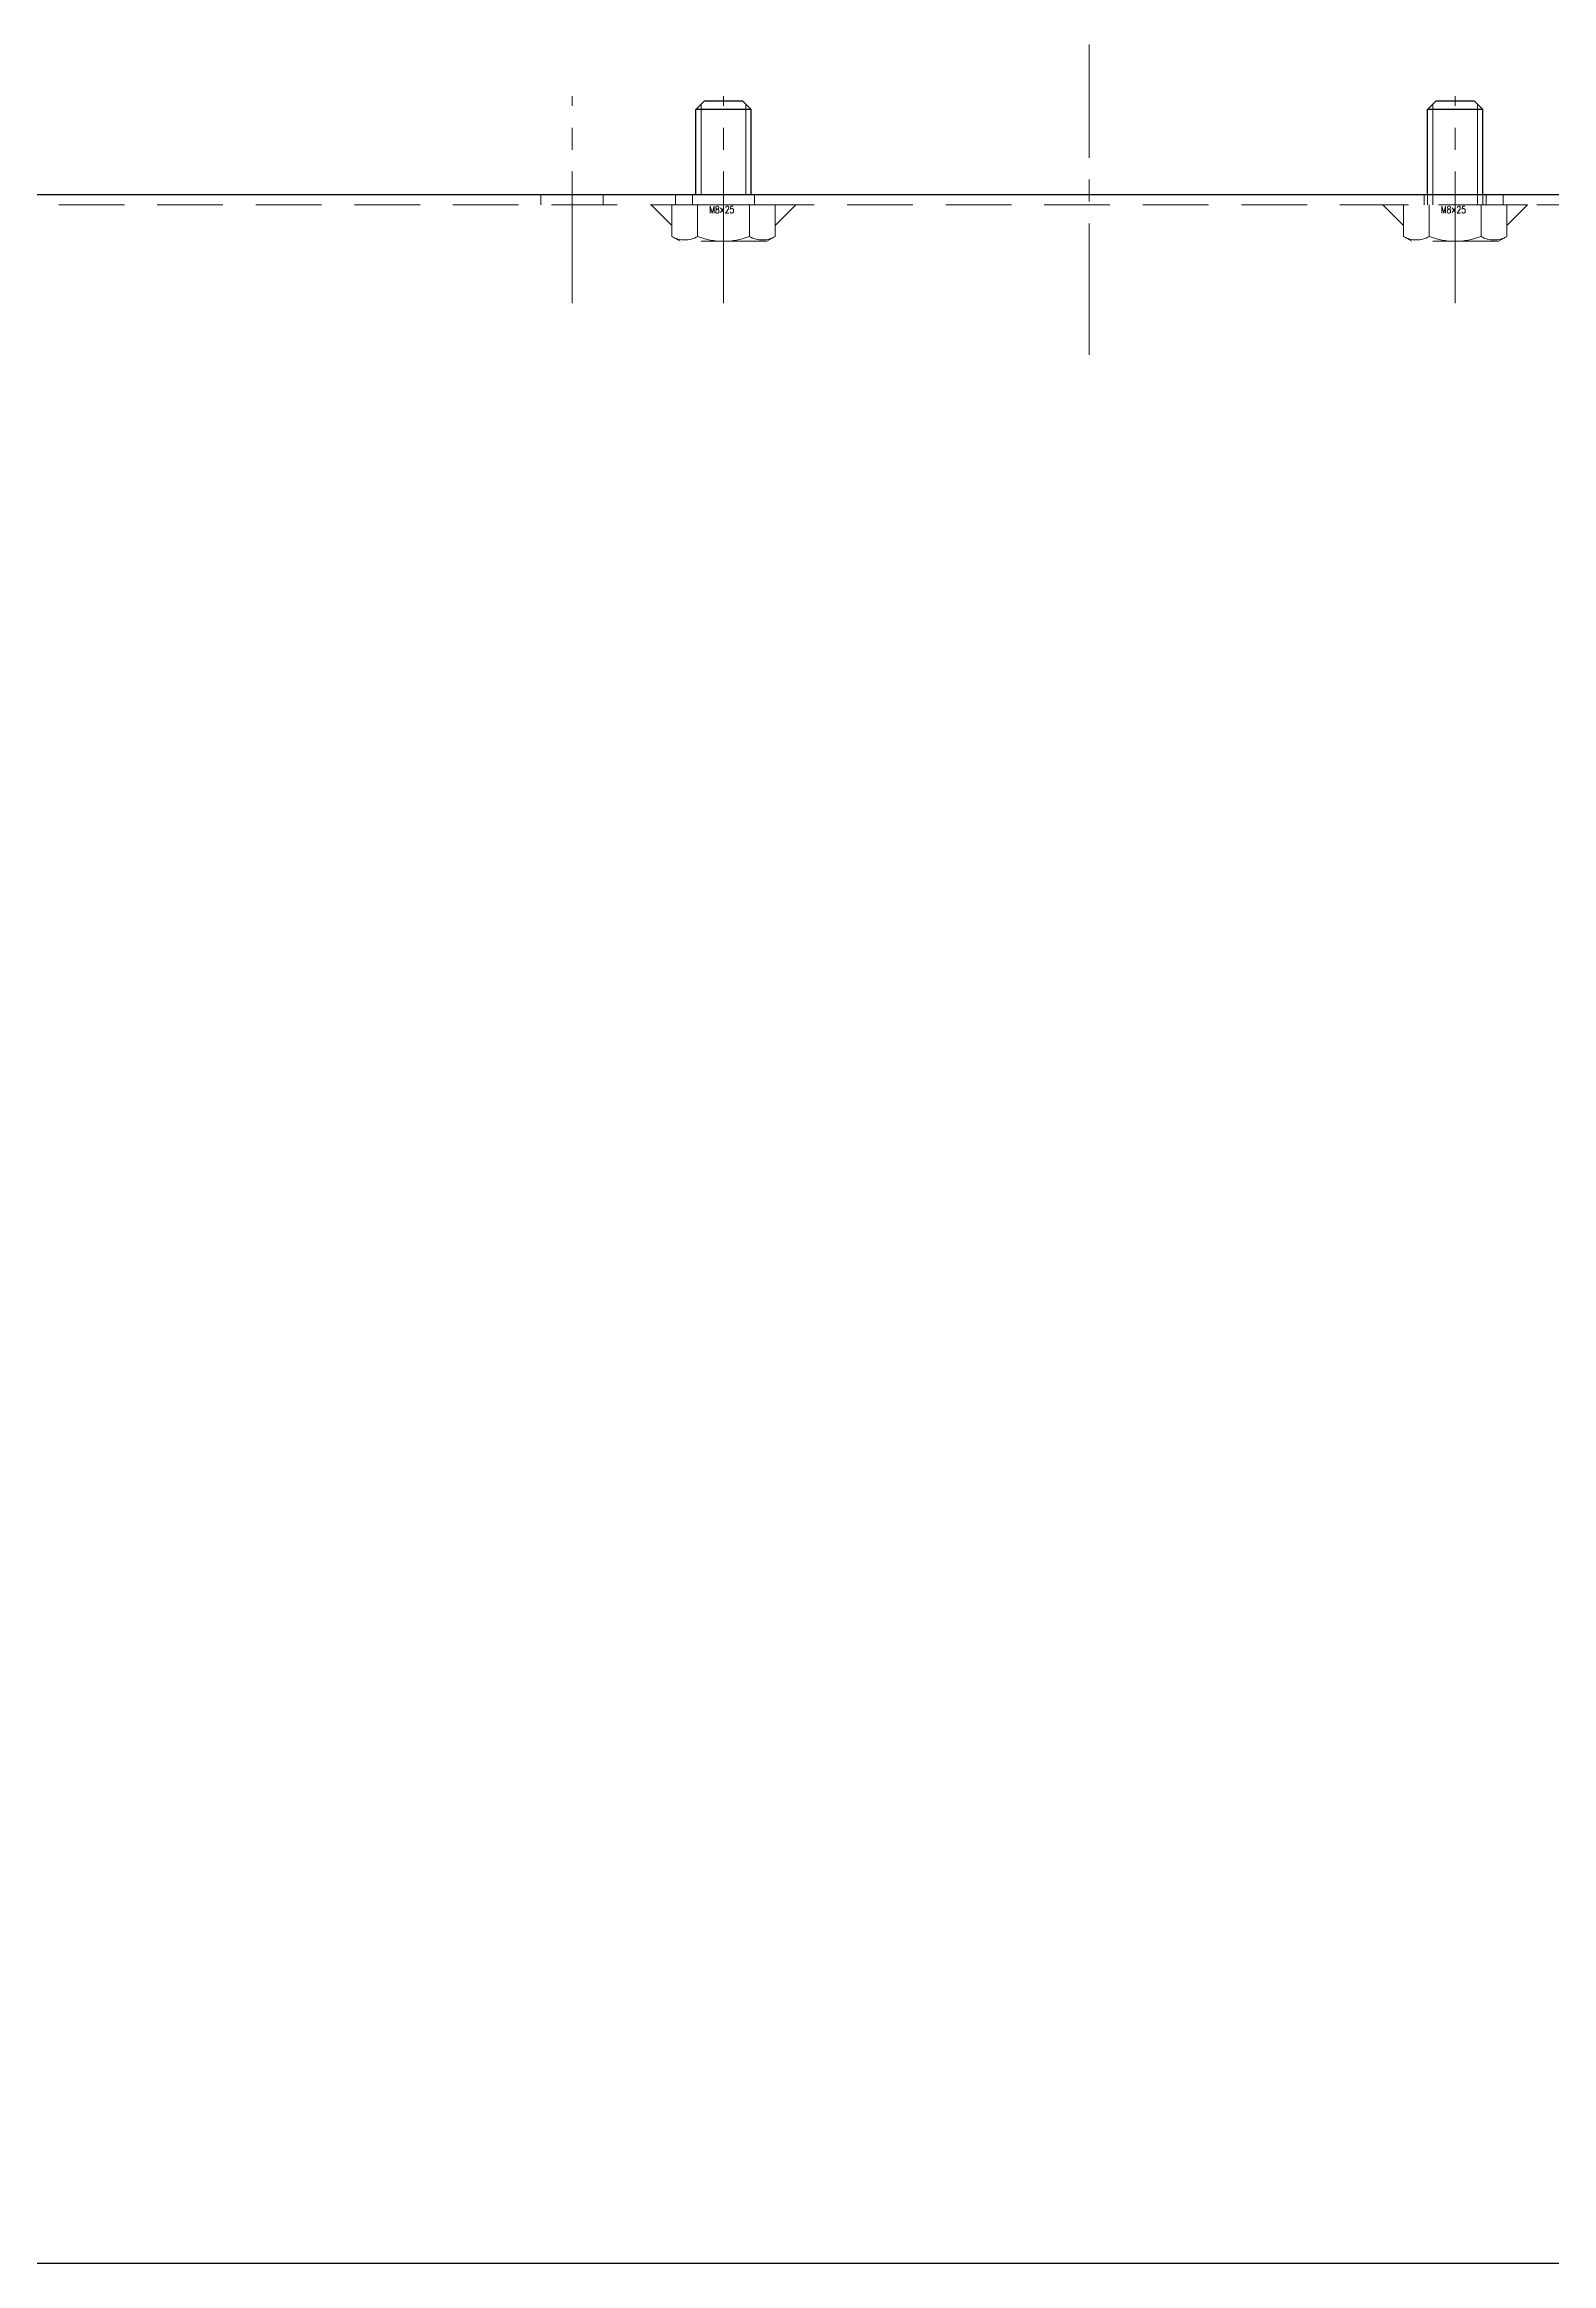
# Model space of a CAD drawing. Header units: millimetres. Extents: x 0 to 51411, y 0 to 16902.
# Drawn here: x 1664.2 to 1882.7, y 14510.3 to 14832 of the extents above; entities that cross this region are included whole.
import ezdxf

# ---------------------------------------------------------------- set-up
doc = ezdxf.new("R2010")
doc.units = ezdxf.units.MM
doc.linetypes.add('CENTER2', pattern=[28.575, 19.05, -3.175, 3.175, -3.175])
doc.linetypes.add('HIDDEN2', pattern=[4.7625, 3.175, -1.5875])
for name, color, linetype, lineweight in [('01_外形線', 7, 'Continuous', 25), ('02_細線', 5, 'Continuous', 13), ('03_かくれ線', 6, 'HIDDEN2', 13), ('04_中心線', 1, 'CENTER2', 9)]:
    doc.layers.add(name, color=color, linetype=linetype, lineweight=lineweight)
doc.layers.add('10_補助線', color=8, linetype='Continuous', lineweight=13, plot=False)
doc.styles.add('寸法用', font='simplex.shx', dxfattribs={"width": 0.8, "bigfont": '@extfont2.shx'})

msp = doc.modelspace()

# ---------------------------------------------------------------- linework, layer by layer
at = {"layer": '01_外形線', "color": 4}
for p, q in [((1758.664, 14822.577), (1759.864, 14823.777)), ((1765.464, 14823.777), (1759.864, 14823.777)), ((1766.664, 14822.577), (1765.464, 14823.777)), ((1864.73, 14822.577), (1865.93, 14823.777)), ((1871.53, 14823.777), (1865.93, 14823.777)), ((1872.73, 14822.577), (1871.53, 14823.777)), ((1766.664, 14822.577), (1758.664, 14822.577)), ((1758.664, 14810.277), (1758.664, 14822.577)), ((1766.664, 14810.277), (1766.664, 14822.577)), ((1872.73, 14822.577), (1864.73, 14822.577)), ((1864.73, 14810.277), (1864.73, 14822.577)), ((1872.73, 14810.277), (1872.73, 14822.577))]:
    msp.add_line(p, q, dxfattribs=at)
msp.add_lwpolyline([(2025.697, 14515.277), (2025.697, 14555.277, 0.4142136), (2020.697, 14560.277), (1950.697, 14560.277, 0.4142136), (1945.697, 14555.277), (1945.697, 14515.277, -0.4142136), (1940.697, 14510.277), (1537.697, 14510.277), (1537.697, 14810.277), (2002.868, 14810.277), (2202.818, 14610.328, -0.1989124), (2203.697, 14608.206), (2203.697, 14510.277), (2030.697, 14510.277, -0.4142136)], format="xyb", close=True, dxfattribs=at)
at = {"layer": '02_細線', "color": 4}
for p, q in [((1759.414, 14810.277), (1759.414, 14823.327)), ((1765.914, 14810.277), (1765.914, 14823.327)), ((1865.48, 14810.277), (1865.48, 14823.327)), ((1871.98, 14810.277), (1871.98, 14823.327))]:
    msp.add_line(p, q, dxfattribs=at)
at = {"layer": '03_かくれ線', "color": 4, "ltscale": 3}
for p, q in [((1736.197, 14808.777), (1736.197, 14810.277)), ((1745.197, 14808.777), (1745.197, 14810.277)), ((1755.697, 14808.777), (1755.697, 14810.277)), ((1758.164, 14808.777), (1758.164, 14810.277)), ((1767.164, 14808.777), (1767.164, 14810.277)), ((1864.23, 14808.777), (1864.23, 14810.277)), ((1873.23, 14808.777), (1873.23, 14810.277)), ((1875.697, 14808.777), (1875.697, 14810.277)), ((1537.697, 14808.777), (2004.368, 14808.777)), ((1755.158, 14808.777), (1755.158, 14804.173)), ((1770.169, 14808.777), (1755.158, 14808.777)), ((1758.911, 14808.777), (1758.911, 14804.173)), ((1766.417, 14808.777), (1766.417, 14804.173)), ((1770.169, 14808.777), (1770.169, 14804.173)), ((1861.224, 14808.777), (1861.224, 14804.173)), ((1876.235, 14808.777), (1861.224, 14808.777)), ((1864.977, 14808.777), (1864.977, 14804.173)), ((1872.483, 14808.777), (1872.483, 14804.173)), ((1876.235, 14808.777), (1876.235, 14804.173)), ((1755.158, 14804.173), (1756.364, 14803.477)), ((1770.169, 14804.173), (1768.964, 14803.477)), ((1861.224, 14804.173), (1862.43, 14803.477)), ((1876.235, 14804.173), (1875.03, 14803.477)), ((1768.964, 14803.477), (1756.364, 14803.477)), ((1875.03, 14803.477), (1862.43, 14803.477))]:
    msp.add_line(p, q, dxfattribs=at)
at = {"layer": '03_かくれ線', "color": 4}
for p, q in [((1864.73, 14808.777), (1864.73, 14810.277)), ((1865.48, 14808.777), (1865.48, 14810.277)), ((1871.98, 14808.777), (1871.98, 14810.277)), ((1872.73, 14808.777), (1872.73, 14810.277))]:
    msp.add_line(p, q, dxfattribs=at)
at = {"layer": '03_かくれ線', "color": 4, "ltscale": 3}
for points in [[(1755.158, 14805.777), (1755.158, 14808.777), (1752.158, 14808.777), (1755.158, 14805.777)], [(1770.169, 14805.777), (1770.169, 14808.777), (1773.169, 14808.777), (1770.169, 14805.777)], [(1861.224, 14805.777), (1861.224, 14808.777), (1858.224, 14808.777), (1861.224, 14805.777)], [(1876.235, 14805.777), (1876.235, 14808.777), (1879.235, 14808.777), (1876.235, 14805.777)]]:
    msp.add_lwpolyline(points, dxfattribs=at)
for centre, radius, start, end in [((1757.035, 14807.423), 3.753, 240.00001, 299.99999), ((1762.664, 14813.942), 10.465, 248.98558, 291.01442), ((1768.293, 14807.423), 3.753, 240.00001, 299.99999), ((1863.101, 14807.423), 3.753, 240.00001, 299.99999), ((1868.73, 14813.942), 10.465, 248.98558, 291.01442), ((1874.359, 14807.423), 3.753, 240.00001, 299.99999)]:
    msp.add_arc(centre, radius, start, end, dxfattribs=at)
at = {"layer": '04_中心線', "color": 4}
for p, q in [((1815.697, 14787.027), (1815.697, 14832.027)), ((1740.697, 14794.527), (1740.697, 14824.527)), ((1762.664, 14794.527), (1762.664, 14824.527)), ((1868.73, 14794.527), (1868.73, 14824.527))]:
    msp.add_line(p, q, dxfattribs=at)

# ---------------------------------------------------------------- texts
at = {"layer": '10_補助線', "color": 4, "ltscale": 3, "style": '寸法用', "width": 0.8}
for p in [(1760.601, 14807.577), (1866.667, 14807.577)]:
    msp.add_text('M8×25', height=1, dxfattribs=at).set_placement(p)

doc.saveas('drawing.dxf')
